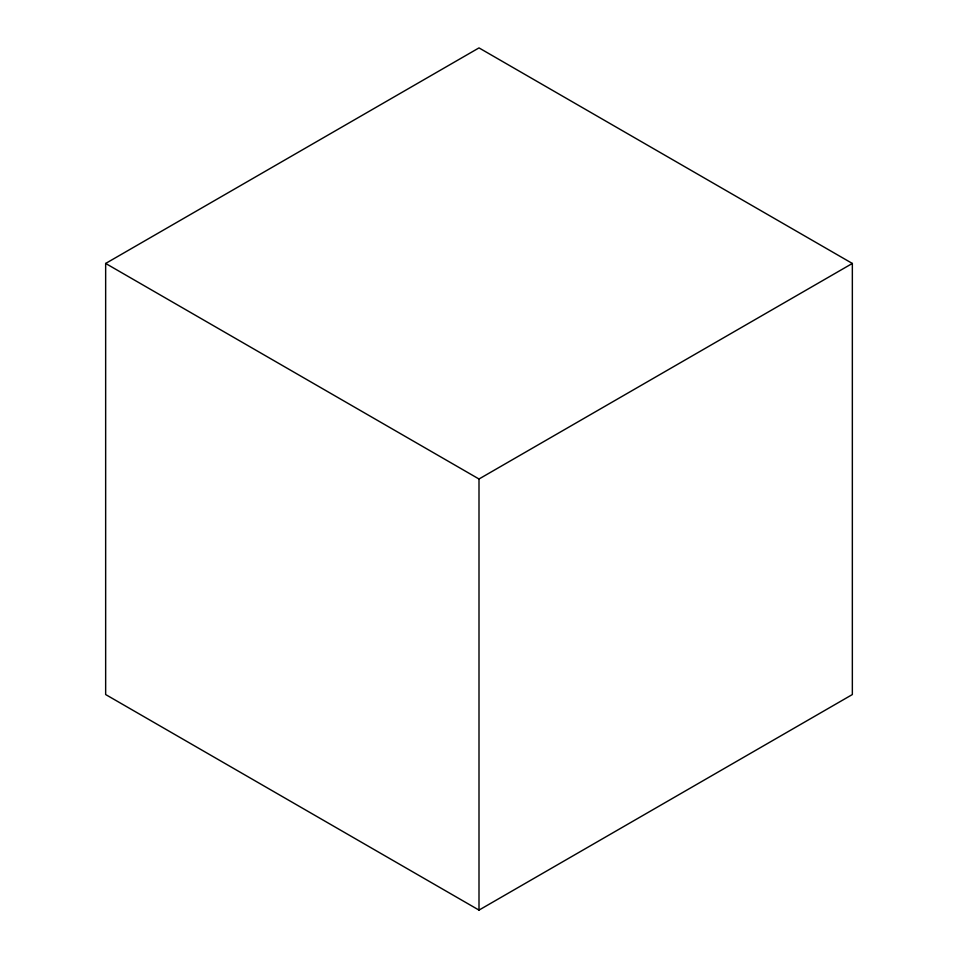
<?xml version="1.0" encoding="UTF-8"?>
<svg xmlns="http://www.w3.org/2000/svg" width="958" height="958" viewBox="0 0 958 958"><rect width="100%" height="100%" fill="white"/><g stroke="black" fill="none" stroke-linecap="round" stroke-linejoin="round"><path stroke-width="1.44" d="M105.655 263.45L479 47.9L852.345 263.45L852.345 694.55L479 910.1L105.655 694.55L105.655 263.45L479 479L852.345 263.45M479 479L479 910.1"/></g></svg>
